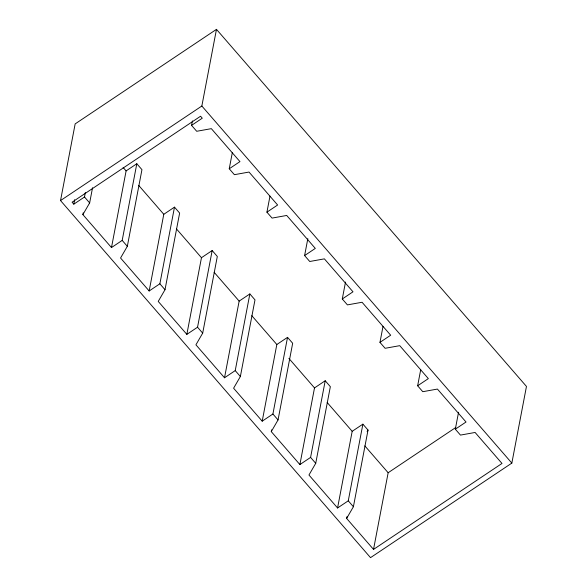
<?xml version="1.0" encoding="UTF-8"?>
<svg xmlns="http://www.w3.org/2000/svg" width="587" height="587" viewBox="0 0 587 587"><rect width="100%" height="100%" fill="white"/><g stroke="black" fill="none" stroke-linecap="round" stroke-linejoin="round"><path stroke-width="0.88" d="M60.534 200.571L75.158 123.901L216.471 29.35L526.466 386.429L511.842 463.099L370.529 557.65L60.534 200.571L201.847 106.012L216.471 29.35M346.976 516.641L346.631 518.424L373.53 549.41L501.995 463.451L475.103 432.465L460.457 435.099L455.321 429.185L466.027 422.016L437.418 389.064L422.779 391.698L417.643 385.776L428.349 378.615L399.74 345.662L385.101 348.296L379.965 342.375L390.671 335.214L362.062 302.261L347.423 304.895L342.287 298.974L352.992 291.812L324.384 258.86L309.745 261.494L304.602 255.572L315.307 248.411L286.705 215.458L272.067 218.093L266.924 212.171L277.629 205.01L249.02 172.057L234.382 174.684L229.246 168.77L239.951 161.608L211.342 128.656L196.704 131.283L191.567 125.369L202.273 118.2L200.563 116.233L72.091 202.192L73.808 204.159L74.659 199.705M73.808 204.159L84.513 196.997L85.364 192.543M346.631 518.424L353.403 506.735L368.027 430.066L362.891 424.152L348.267 500.814L337.562 507.975L308.953 475.022L315.725 463.326L330.349 386.664L325.213 380.75L310.589 457.412L299.884 464.574L271.275 431.621L278.047 419.925L292.671 343.263L287.535 337.349L272.911 414.011L262.206 421.173L233.597 388.22L240.369 376.524L254.993 299.862L249.857 293.94L235.226 370.61L224.52 377.771L195.919 344.818L202.691 333.123L217.315 256.46L212.171 250.539L197.548 327.208L186.842 334.37L158.233 301.417L165.006 289.721L179.629 213.059L174.493 207.138L159.869 283.8L149.164 290.969L120.555 258.016L127.328 246.32L141.951 169.658L136.815 163.736L122.191 240.399L111.486 247.56L82.877 214.615L83.215 212.832M82.877 214.615L89.65 202.919L92.541 187.759M111.486 247.56L126.11 170.898L136.815 163.736M149.164 290.969L163.788 214.299L174.493 207.138M191.567 125.369L192.419 120.907M186.842 334.37L201.466 257.708L212.171 250.539M229.246 168.77L232.305 152.723M224.52 377.771L239.151 301.109L249.857 293.94M266.924 212.171L269.983 196.124M262.206 421.173L276.829 344.51L287.535 337.349M304.602 255.572L307.837 238.638M271.275 431.621L271.612 429.838M299.884 464.574L314.507 387.912L325.213 380.75M342.287 298.974L345.516 282.039M337.562 507.975L352.185 431.313L362.891 424.152M379.965 342.375L383.025 326.328M373.53 549.41L388.154 472.74L455.806 427.475M417.643 385.776L420.703 369.737M455.321 429.185L458.557 412.243M367.124 431.628L368.027 430.066M201.847 106.012L511.842 463.099M123.131 167.464L126.11 170.898M138.759 185.47L163.788 214.299M176.438 228.871L201.466 257.708M214.116 272.273L239.151 301.109M251.794 315.674L276.829 344.51M288.877 358.393L314.507 387.912M327.157 402.477L352.185 431.313M364.843 445.893L388.154 472.74M84.513 196.997L89.65 202.919M122.191 240.399L127.328 246.32M159.869 283.8L165.006 289.721M197.548 327.208L202.691 333.123M235.226 370.61L240.369 376.524M272.911 414.011L278.047 419.925M310.589 457.412L315.725 463.326M348.267 500.814L353.403 506.735"/></g></svg>
